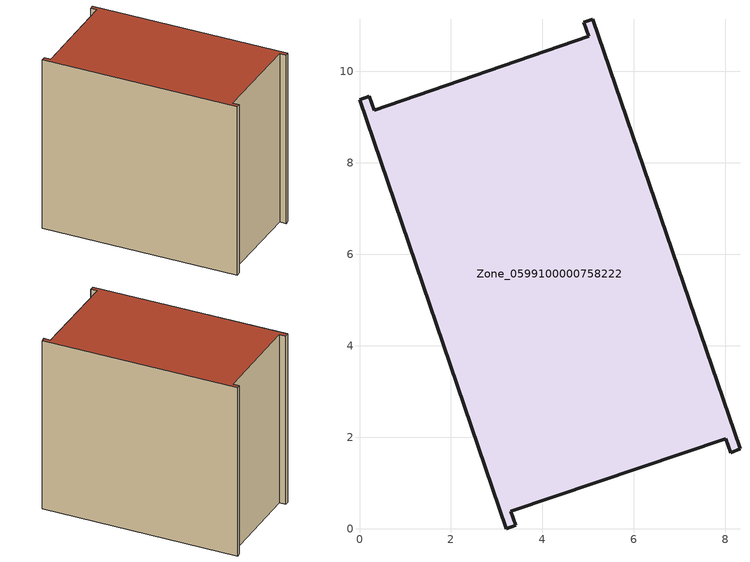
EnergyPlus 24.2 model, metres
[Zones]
Zone_0599100000758222
 floor ground (C_G): 8.11,1.67 8.01,1.97 3.31,0.38 3.41,0.08 3.21,0 0,9.38 0.21,9.45 0.32,9.15 5.01,10.77 4.91,11.07 5.1,11.14 8.32,1.75 z0
 wall outside (C_F): 3.31,0.38 8.01,1.97 8.11,1.67 8.32,1.75 5.1,11.14 4.91,11.07 5.01,10.77 0.32,9.15 0.21,9.45 0,9.38 3.21,0 3.41,0.08 3.31,0.38 z0:8.94
 roof outside (C_R): 8.01,1.97 8.11,1.67 8.32,1.75 5.1,11.14 4.91,11.07 5.01,10.77 0.32,9.15 0.21,9.45 0,9.38 3.21,0 3.41,0.08 3.31,0.38 z8.94
[BUILDING]
Pand.0599100000758222: North Axis=0; Terrain=City; Loads Convergence Tolerance Value=0.04; Temperature Convergence Tolerance Value=0.4; Solar Distribution=FullExterior; Maximum Number of Warmup Days=25; Minimum Number of Warmup Days=1
[Site:Location]
Rotterdam.The.Hague.AP_ZH_NLD Design_Conditions: Latitude=51.96; Longitude=4.45; Time Zone=1; Elevation=-4.5
[SITE:GROUNDTEMPERATURE:BUILDINGSURFACE]
18, 18, 18, 18, 18, 18, 18, 18, 18, 18, 18, 18
[MATERIAL] Thermal Absorptance=0.9; Solar Absorptance=0.7; Visible Absorptance=0.7
Name | Roughness | Thickness | Conductivity | Density | Specific Heat
G.TI.2006-2014 | MediumSmooth | 0.15 | 0.06 | 540 | 1210
F.TI.2006-2014 | Rough | 0.3 | 0.12 | 1920 | 840
R.TI.2006-2014 | MediumRough | 0.2 | 0.08 | 1500 | 1000
[CONSTRUCTION]
C_G: G.TI.2006-2014
C_F: F.TI.2006-2014
C_R: R.TI.2006-2014
[ZONE]
Zone_0599100000758222: Type=1; Multiplier=1; Ceiling Height=Autocalculate; Volume=Autocalculate; Floor Area=autocalculate; Part of Total Floor Area=Yes
[ZONEINFILTRATION:DESIGNFLOWRATE]
Infil_Zone_0599100000758222: Zone or ZoneList or Space or SpaceList=Zone_0599100000758222; Schedule=AlwaysOn; Design Flow Rate Calculation Method=Flow/Area; Flow Rate per Floor Area=0.0015; Constant Term Coefficient=1; Temperature Term Coefficient=0; Velocity Term Coefficient=0; Velocity Squared Term Coefficient=0
[HVACTEMPLATE:ZONE:IDEALLOADSAIRSYSTEM]
Zone_0599100000758222: Maximum Heating Supply Air Temperature=50; Minimum Cooling Supply Air Temperature=13; Maximum Heating Supply Air Humidity Ratio=0.0156; Minimum Cooling Supply Air Humidity Ratio=0.0077; Heating Limit=NoLimit; Cooling Limit=NoLimit; Dehumidification Control Type=ConstantSensibleHeatRatio; Cooling Sensible Heat Ratio=0.7; Dehumidification Setpoint=60; Humidification Control Type=None; Humidification Setpoint=30; Outdoor Air Method=None; Outdoor Air Flow Rate per Person=0.00944; Outdoor Air Flow Rate per Zone Floor Area=0; Outdoor Air Flow Rate per Zone=0; Demand Controlled Ventilation Type=None; Outdoor Air Economizer Type=NoEconomizer; Heat Recovery Type=None; Sensible Heat Recovery Effectiveness=0.7; Latent Heat Recovery Effectiveness=0.65
[ZONECONTROL:THERMOSTAT]
ThermostatControl_Zone_0599100000758222: Zone or ZoneList=Zone_0599100000758222; Control Type Schedule=DualSetpointControlType; Control 1=Thermostat_Zone_0599100000758222; Temperature Difference Between Cutout And Setpoint=0
[THERMOSTATSETPOINT:DUALSETPOINT]
Thermostat_Zone_0599100000758222: Heating Setpoint Temperature Schedule=HeatingSetpoint_Zone_0599100000758222; Cooling Setpoint Temperature Schedule=CoolingSetpoint_Zone_0599100000758222
[SCHEDULE:COMPACT]
HeatingSetpoint_Zone_0599100000758222: Through: 12/31, For: AllDays, Until: 24:00, 21
CoolingSetpoint_Zone_0599100000758222: Through: 12/31, For: AllDays, Until: 24:00, 24
DualSetpointControlType: Through: 12/31, For: AllDays, Until: 24:00, 4
AlwaysOn: Through: 12/31, For: AllDays, Until: 24:00, 1
